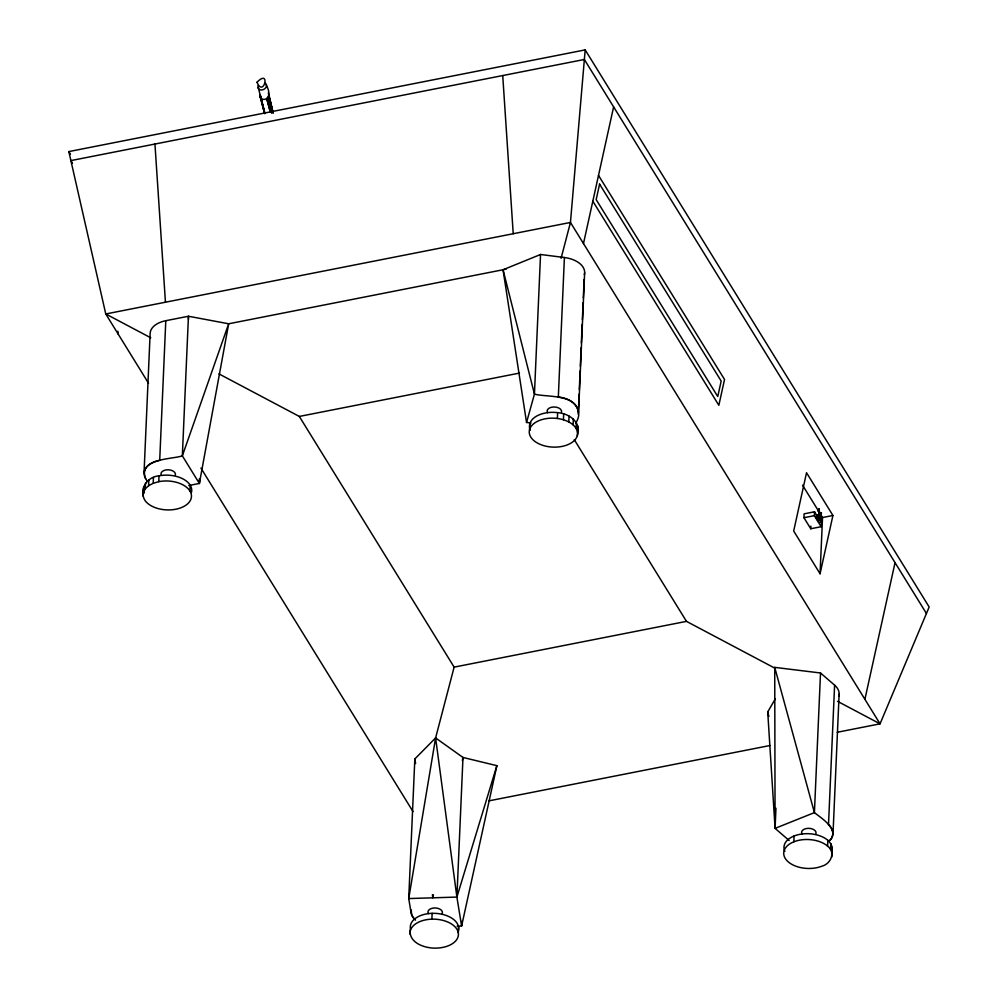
<?xml version="1.0" encoding="UTF-8"?>
<svg xmlns="http://www.w3.org/2000/svg" width="998" height="998" viewBox="0 0 998 998"><rect width="100%" height="100%" fill="white"/><g stroke="black" fill="none" stroke-linecap="round" stroke-linejoin="round"><path stroke-width="1.5" d="M188.809 485.527L199.375 483.444L199.5 478.778M147.118 481.086L144.648 476.732L144.036 472.952L150.137 333.332A24.214 14.471 2.5 0 1 165.793 320.707L188.447 316.241L228.667 323.789L506.186 269.136M190.181 485.165L189.932 490.991A24.214 14.471 2.5 0 1 175.798 509.23A24.214 14.471 2.5 0 1 144.635 499.911C138.922 488.958 147.292 476.732 159.019 475.834A24.214 14.471 2.5 0 1 191.404 492.663M143.201 496.181L143.413 492.413L145.246 488.845L145.508 483.032M145.246 488.845L148.59 485.739L148.839 479.913M148.59 485.739L153.193 483.281L153.455 477.468M153.193 483.281L158.769 481.66L159.019 475.834M165.793 320.707L159.705 460.328C153.118 461.687 144.835 465.342 144.036 472.952M188.497 319.348L188.447 316.241L182.347 455.861L199.375 483.444L199.575 478.791M458.581 927.067L458.319 932.893A24.214 14.471 2.5 0 1 436.613 948.1C425.323 948.674 407.446 942.91 410.415 928.552A24.214 14.471 2.5 0 1 435.303 913.357A24.214 14.471 2.5 0 1 458.369 930.847M411.238 909.927L411.613 914.917L413.833 918.522M410.166 934.365A24.214 14.471 2.5 0 1 431.885 919.158L432.134 913.332M457.109 926.169L461.612 926.032L456.897 897.077L462.985 757.457L435.602 737.934L414.831 758.942L408.731 898.562L411.101 913.033L412.536 916.75L415.505 920.168M461.825 921.379L461.612 926.032L496.879 765.666L462.985 757.457L462.336 760.476M529.564 429.614A24.214 14.471 2.5 0 1 557.383 418.474C566.165 419.584 578.977 424.849 577.306 435.677A24.214 14.471 2.5 0 1 549.486 446.817A24.214 14.471 2.5 0 1 529.564 429.614L529.813 423.801M584.329 274.737A24.214 14.471 2.5 0 0 564.406 257.521L540.542 254.49L534.441 394.11L526.545 422.453L531.023 423.027M557.383 418.474L557.633 412.661C569.234 413.409 582.034 422.553 577.306 435.677M564.406 257.521L558.319 397.142C571.343 397.778 584.84 409.143 575.858 422.853M563.421 419.746L563.683 413.933M568.785 421.892L569.047 416.079M573.101 424.774L573.351 418.96M576.083 428.192L576.333 422.366M578.366 411.251L579.114 394.185M579.314 389.532L580.125 370.919M580.337 366.254L581.148 347.641M581.347 342.988L582.158 324.375M582.37 319.722L583.106 302.656M583.319 298.003L584.129 279.39M578.541 412.473L584.641 272.853M789.169 840.528L775.084 828.365L775.957 808.193M821.329 522.827L821.154 526.707L810.75 528.753L803.939 517.712L804.114 513.845L814.518 511.787L817.063 515.929M793.822 841.813A24.214 14.471 2.5 0 1 827.579 846.104C835.95 852.13 830.823 863.919 821.99 866.152A24.214 14.471 2.5 0 1 788.233 861.86A24.214 14.471 2.5 0 1 793.822 841.813L794.071 836M810.75 528.753L810.863 526.158M821.154 526.707L814.343 515.667L814.518 511.787M818.959 511.725A3.231 1.934 2.5 0 0 820.967 512.648L821.179 521.854L818.921 522.303L816.364 518.174L816.501 515.018L818.772 514.569L817.873 515.292M818.26 514.906L818.16 517.089L821.229 520.894M821.179 521.854L818.634 517.725L819.009 508.992L818.747 517.351M821.279 512.673L820.63 520.395A3.231 1.934 2.5 0 1 820.032 520.257M820.069 573.763L832.931 515.479L806.534 472.728L793.684 531.011L820.069 573.763L822.527 517.525L820.93 514.931M774.722 667.375L814.418 812.609L775.084 828.365L774.722 667.375L820.518 672.989L814.418 812.609C821.354 818.223 840.753 829.949 829.375 840.877M827.579 846.104L827.829 840.291A24.214 14.471 2.5 0 0 797.701 834.815A24.214 14.471 2.5 0 0 784.852 851.406M820.518 672.989L834.602 685.152L828.502 824.772C833.941 828.777 834.478 837.459 828.639 841.326M830.548 849.523L830.81 843.709L827.829 840.291M831.771 857.02L832.232 847.427L830.81 843.709M833.018 833.804L839.118 694.184M143.675 486.6L143.463 490.367L144.411 492.85M578.229 414.345C578.79 393.349 546.667 397.541 534.441 394.11L503.042 269.759L540.542 254.49M577.555 429.864L577.767 426.096M832.033 851.194L832.232 847.427M148.565 383.294L105.763 313.971L68.837 151.584L585.177 49.9L570.457 222.454L561.076 258.332M257.883 85.778L264.657 113.71M264.894 113.248L260.253 95.172C259.156 98.864 264.221 100.661 266.728 98.503C271.444 94.673 267.452 86.988 265.219 82.871M199.375 483.444L228.667 323.789L182.347 455.861C172.654 459.305 137.724 458.294 145.571 478.578M433.456 894.807L432.808 897.826L432.408 894.732M583.481 243.549L613.62 106.886M864.904 699.311L895.044 562.647M435.328 738.994L454.127 667.126L299.325 416.44L218.899 373.863M456.897 897.077L435.602 737.934L408.731 898.562L456.897 897.077L496.879 765.666M775.084 828.365L767.724 711.936L775.197 699.049M819.296 509.454L819.084 509.591A3.231 1.934 2.5 0 0 818.485 510.627M299.325 416.44L519.459 373.09M803.939 517.712L814.343 515.667M816.364 518.174L818.634 517.725M822.527 517.525L832.931 515.479M454.127 667.126L686.474 621.367L774.336 667.887M488.671 800.907L770.019 745.506M837.247 732.27L880.049 723.837L929.163 606.996L585.177 49.9M820.556 518.623L821.317 518.711M150.748 337.786L105.763 313.971L570.457 222.454L880.049 723.837L837.497 701.307M818.023 519.684L817.437 518.361M926.431 613.483L584.354 59.481L70.883 160.603L72.492 163.185M802.529 485.14L819.333 512.336M598.513 175.399L724.536 379.477L718.847 405.288L592.824 201.197M574.274 439.656L686.474 621.367M68.837 151.584L70.471 154.228M200.935 468.099L413.035 811.599M268.287 92.951L273.078 112.936M257.908 87.787C259.854 92.452 267.738 89.034 266.366 84.431M270.333 112.026L266.728 98.503L270.296 111.988M271.531 112.774L267.639 97.742L271.493 112.824M767.724 711.936L768.859 716.427M272.117 111.876L268.325 96.818L272.055 111.926M260.253 95.172L264.782 113.223M268.899 94.785L273.19 112.936M415.542 763.283L414.831 758.942L415.43 763.57M503.042 269.759L526.545 422.453M117.839 331.199L118.288 334.268M502.73 75.561L513.221 233.732M154.952 144.049L165.443 302.219M160.99 474.337A7.26 4.341 2.5 0 1 168.45 469.784A7.26 4.341 2.5 0 1 175.374 475.023M158.769 481.66A24.214 14.471 2.5 0 1 189.932 490.991M821.566 513.134A3.93 2.345 2.5 0 1 820.069 512.885M819.408 512.635A3.93 2.345 2.5 0 1 818.834 512.311M817.824 511.063A3.93 2.345 2.5 0 1 819.009 508.992M428.379 913.632A7.26 4.341 2.5 0 1 435.415 907.955A7.26 4.341 2.5 0 1 441.79 914.28M431.885 919.158A24.214 14.471 2.5 0 1 458.319 932.893M834.602 685.152A24.214 14.471 2.5 0 1 838.807 696.068M802.043 833.991A7.26 4.341 2.5 0 1 808.13 828.315A7.26 4.341 2.5 0 1 816.002 833.567M547.565 412.661A7.26 4.341 2.5 0 1 553.653 406.972A7.26 4.341 2.5 0 1 561.525 412.224M530.387 430.076A24.214 14.471 2.5 0 1 557.633 412.661M256.997 82.26C263.634 98.328 271.057 67.951 256.997 82.26M599.586 184.131L596.168 199.625L717.762 396.555L721.18 381.049L599.586 184.131M264.482 112.699L260.116 96.195L264.408 112.799M272.803 112.4L268.761 95.82L272.728 112.487"/></g></svg>
